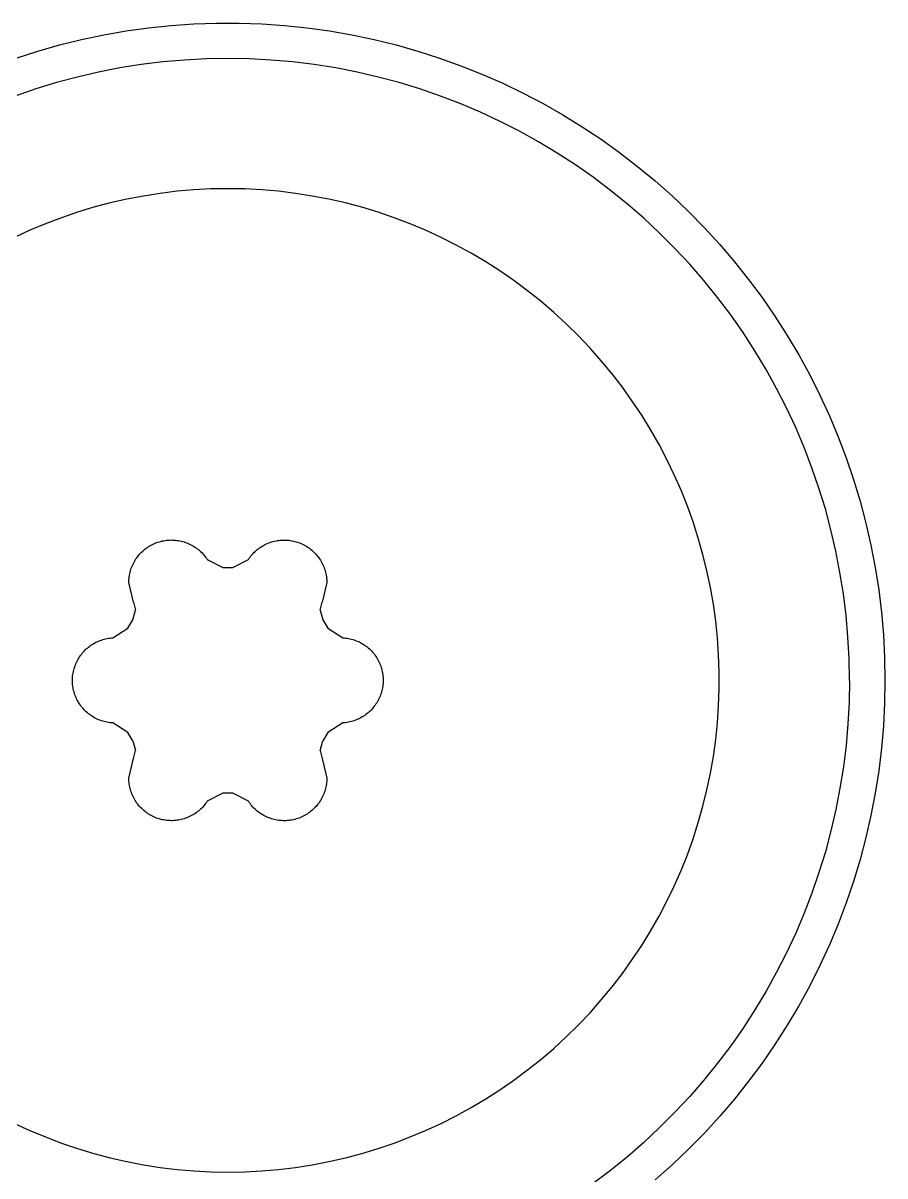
# Model space of a CAD drawing. Header units: millimetres. Extents: x -573 to 3430, y 0 to 3769.
# Drawn here: x 178.89 to 183.74, y 446.18 to 452.67 of the extents above; entities that cross this region are included whole.
import ezdxf

# ---------------------------------------------------------------- set-up
doc = ezdxf.new("R2010")
doc.units = ezdxf.units.MM
doc.layers.add('01 Basic thick', color=7, linetype='Continuous', lineweight=35)

msp = doc.modelspace()

# ---------------------------------------------------------------- linework, layer by layer
at = {"layer": '01 Basic thick', "lineweight": -3}
for p, q in [((179.3406, 452.6059, -368.0535), (179.4665, 452.6278, -368.0535)), ((179.4665, 452.6278, -368.0535), (179.593, 452.6454, -368.0535)), ((179.593, 452.6454, -368.0535), (179.72, 452.6586, -368.0535)), ((179.72, 452.6586, -368.0535), (179.8475, 452.6674, -368.0535)), ((179.8475, 452.6674, -368.0535), (179.9751, 452.6718, -368.0535)), ((179.9751, 452.6718, -368.0535), (180.1029, 452.6718, -368.0535)), ((180.1029, 452.6718, -368.0535), (180.2305, 452.6674, -368.0535)), ((180.2305, 452.6674, -368.0535), (180.3579, 452.6586, -368.0535)), ((180.3579, 452.6586, -368.0535), (180.485, 452.6454, -368.0535)), ((180.485, 452.6454, -368.0535), (180.6115, 452.6278, -368.0535)), ((180.6115, 452.6278, -368.0535), (180.7373, 452.6059, -368.0535)), ((178.9687, 452.5142, -368.0535), (179.0916, 452.549, -368.0535)), ((179.0916, 452.549, -368.0535), (179.2156, 452.5796, -368.0535)), ((179.2156, 452.5796, -368.0535), (179.3406, 452.6059, -368.0535)), ((180.7373, 452.6059, -368.0535), (180.8623, 452.5796, -368.0535)), ((180.8623, 452.5796, -368.0535), (180.9864, 452.549, -368.0535)), ((180.9864, 452.549, -368.0535), (181.1092, 452.5142, -368.0535)), ((178.8471, 452.4751, -368.0535), (178.9687, 452.5142, -368.0535)), ((181.1092, 452.5142, -368.0535), (181.2309, 452.4751, -368.0535)), ((179.4312, 452.419, -368.0535), (179.3113, 452.3957, -368.0535)), ((179.5519, 452.4381, -368.0535), (179.4312, 452.419, -368.0535)), ((179.6731, 452.453, -368.0535), (179.5519, 452.4381, -368.0535)), ((179.7948, 452.4637, -368.0535), (179.6731, 452.453, -368.0535)), ((179.9168, 452.4701, -368.0535), (179.7948, 452.4637, -368.0535)), ((180.039, 452.4722, -368.0535), (179.9168, 452.4701, -368.0535)), ((180.1611, 452.4701, -368.0535), (180.039, 452.4722, -368.0535)), ((180.2831, 452.4637, -368.0535), (180.1611, 452.4701, -368.0535)), ((180.4048, 452.453, -368.0535), (180.2831, 452.4637, -368.0535)), ((180.5261, 452.4381, -368.0535), (180.4048, 452.453, -368.0535)), ((180.6467, 452.419, -368.0535), (180.5261, 452.4381, -368.0535)), ((180.7667, 452.3957, -368.0535), (180.6467, 452.419, -368.0535)), ((181.2309, 452.4751, -368.0535), (181.3511, 452.4319, -368.0535)), ((181.3511, 452.4319, -368.0535), (181.4697, 452.3846, -368.0535)), ((179.1923, 452.3682, -368.0535), (179.0743, 452.3366, -368.0535)), ((179.3113, 452.3957, -368.0535), (179.1923, 452.3682, -368.0535)), ((180.8857, 452.3682, -368.0535), (180.7667, 452.3957, -368.0535)), ((181.0037, 452.3366, -368.0535), (180.8857, 452.3682, -368.0535)), ((181.4697, 452.3846, -368.0535), (181.5866, 452.3332, -368.0535)), ((178.9574, 452.3009, -368.0535), (178.8419, 452.2611, -368.0535)), ((179.0743, 452.3366, -368.0535), (178.9574, 452.3009, -368.0535)), ((181.1205, 452.3009, -368.0535), (181.0037, 452.3366, -368.0535)), ((181.236, 452.2611, -368.0535), (181.1205, 452.3009, -368.0535)), ((181.5866, 452.3332, -368.0535), (181.7017, 452.2777, -368.0535)), ((181.3501, 452.2173, -368.0535), (181.236, 452.2611, -368.0535)), ((181.7017, 452.2777, -368.0535), (181.8148, 452.2184, -368.0535)), ((181.4625, 452.1696, -368.0535), (181.3501, 452.2173, -368.0535)), ((181.5733, 452.1179, -368.0535), (181.4625, 452.1696, -368.0535)), ((181.8148, 452.2184, -368.0535), (181.9258, 452.1551, -368.0535)), ((181.9258, 452.1551, -368.0535), (182.0345, 452.0881, -368.0535)), ((181.6821, 452.0625, -368.0535), (181.5733, 452.1179, -368.0535)), ((181.789, 452.0033, -368.0535), (181.6821, 452.0625, -368.0535)), ((182.0345, 452.0881, -368.0535), (182.1409, 452.0174, -368.0535)), ((181.8937, 451.9403, -368.0535), (181.789, 452.0033, -368.0535)), ((182.1409, 452.0174, -368.0535), (182.2447, 451.943, -368.0535)), ((181.9961, 451.8738, -368.0535), (181.8937, 451.9403, -368.0535)), ((182.2447, 451.943, -368.0535), (182.3459, 451.8651, -368.0535)), ((182.0962, 451.8037, -368.0535), (181.9961, 451.8738, -368.0535)), ((182.3459, 451.8651, -368.0535), (182.4444, 451.7838, -368.0535)), ((182.1938, 451.7302, -368.0535), (182.0962, 451.8037, -368.0535)), ((182.4444, 451.7838, -368.0535), (182.54, 451.6991, -368.0535)), ((179.6581, 451.7132, -368.0535), (179.5637, 451.6984, -368.0535)), ((179.7529, 451.7247, -368.0535), (179.6581, 451.7132, -368.0535)), ((179.8481, 451.733, -368.0535), (179.7529, 451.7247, -368.0535)), ((179.9435, 451.7379, -368.0535), (179.8481, 451.733, -368.0535)), ((180.039, 451.7396, -368.0535), (179.9435, 451.7379, -368.0535)), ((180.1345, 451.7379, -368.0535), (180.039, 451.7396, -368.0535)), ((180.2299, 451.733, -368.0535), (180.1345, 451.7379, -368.0535)), ((180.3251, 451.7247, -368.0535), (180.2299, 451.733, -368.0535)), ((180.4199, 451.7132, -368.0535), (180.3251, 451.7247, -368.0535)), ((180.5143, 451.6984, -368.0535), (180.4199, 451.7132, -368.0535)), ((182.2887, 451.6533, -368.0535), (182.1938, 451.7302, -368.0535)), ((179.3767, 451.6591, -368.0535), (179.2844, 451.6347, -368.0535)), ((179.4699, 451.6804, -368.0535), (179.3767, 451.6591, -368.0535)), ((179.5637, 451.6984, -368.0535), (179.4699, 451.6804, -368.0535)), ((180.6081, 451.6804, -368.0535), (180.5143, 451.6984, -368.0535)), ((180.7013, 451.6591, -368.0535), (180.6081, 451.6804, -368.0535)), ((180.7936, 451.6347, -368.0535), (180.7013, 451.6591, -368.0535)), ((182.3809, 451.5732, -368.0535), (182.2887, 451.6533, -368.0535)), ((182.54, 451.6991, -368.0535), (182.6326, 451.6111, -368.0535)), ((179.1025, 451.5763, -368.0535), (179.0132, 451.5424, -368.0535)), ((179.1929, 451.6071, -368.0535), (179.1025, 451.5763, -368.0535)), ((179.2844, 451.6347, -368.0535), (179.1929, 451.6071, -368.0535)), ((180.8851, 451.607, -368.0535), (180.7936, 451.6347, -368.0535)), ((180.9755, 451.5763, -368.0535), (180.8851, 451.607, -368.0535)), ((181.0648, 451.5424, -368.0535), (180.9755, 451.5763, -368.0535)), ((182.4702, 451.4899, -368.0535), (182.3809, 451.5732, -368.0535)), ((182.6326, 451.6111, -368.0535), (182.7222, 451.52, -368.0535)), ((179.0132, 451.5424, -368.0535), (178.9251, 451.5055, -368.0535)), ((181.1529, 451.5055, -368.0535), (181.0648, 451.5424, -368.0535)), ((182.7222, 451.52, -368.0535), (182.8085, 451.4259, -368.0535)), ((178.9251, 451.5055, -368.0535), (178.8383, 451.4655, -368.0535)), ((181.2397, 451.4655, -368.0535), (181.1529, 451.5055, -368.0535)), ((181.325, 451.4226, -368.0535), (181.2397, 451.4655, -368.0535)), ((182.5566, 451.4035, -368.0535), (182.4702, 451.4899, -368.0535)), ((181.4088, 451.3767, -368.0535), (181.325, 451.4226, -368.0535)), ((181.491, 451.328, -368.0535), (181.4088, 451.3767, -368.0535)), ((182.6399, 451.3141, -368.0535), (182.5566, 451.4035, -368.0535)), ((182.8085, 451.4259, -368.0535), (182.8916, 451.3288, -368.0535)), ((181.5715, 451.2765, -368.0535), (181.491, 451.328, -368.0535)), ((182.7201, 451.2219, -368.0535), (182.6399, 451.3141, -368.0535)), ((182.8916, 451.3288, -368.0535), (182.9712, 451.2289, -368.0535)), ((181.6501, 451.2222, -368.0535), (181.5715, 451.2765, -368.0535)), ((181.7268, 451.1653, -368.0535), (181.6501, 451.2222, -368.0535)), ((182.797, 451.127, -368.0535), (182.7201, 451.2219, -368.0535)), ((182.9712, 451.2289, -368.0535), (183.0473, 451.1264, -368.0535)), ((181.8015, 451.1057, -368.0535), (181.7268, 451.1653, -368.0535)), ((182.8705, 451.0294, -368.0535), (182.797, 451.127, -368.0535)), ((183.0473, 451.1264, -368.0535), (183.1199, 451.0213, -368.0535)), ((181.8741, 451.0436, -368.0535), (181.8015, 451.1057, -368.0535)), ((181.9445, 450.979, -368.0535), (181.8741, 451.0436, -368.0535)), ((182.9406, 450.9294, -368.0535), (182.8705, 451.0294, -368.0535)), ((183.1199, 451.0213, -368.0535), (183.1888, 450.9137, -368.0535)), ((182.0126, 450.9121, -368.0535), (181.9445, 450.979, -368.0535)), ((183.0071, 450.8269, -368.0535), (182.9406, 450.9294, -368.0535)), ((182.0784, 450.8428, -368.0535), (182.0126, 450.9121, -368.0535)), ((183.1888, 450.9137, -368.0535), (183.2539, 450.8038, -368.0535)), ((182.1417, 450.7713, -368.0535), (182.0784, 450.8428, -368.0535)), ((183.07, 450.7222, -368.0535), (183.0071, 450.8269, -368.0535)), ((183.2539, 450.8038, -368.0535), (183.3152, 450.6918, -368.0535)), ((182.2026, 450.6976, -368.0535), (182.1417, 450.7713, -368.0535)), ((182.2608, 450.6219, -368.0535), (182.2026, 450.6976, -368.0535)), ((183.1293, 450.6153, -368.0535), (183.07, 450.7222, -368.0535)), ((183.3152, 450.6918, -368.0535), (183.3726, 450.5777, -368.0535)), ((182.3165, 450.5442, -368.0535), (182.2608, 450.6219, -368.0535)), ((183.1847, 450.5065, -368.0535), (183.1293, 450.6153, -368.0535)), ((182.3694, 450.4647, -368.0535), (182.3165, 450.5442, -368.0535)), ((183.3726, 450.5777, -368.0535), (183.426, 450.4616, -368.0535)), ((183.2364, 450.3958, -368.0535), (183.1847, 450.5065, -368.0535)), ((182.4195, 450.3834, -368.0535), (182.3694, 450.4647, -368.0535)), ((183.426, 450.4616, -368.0535), (183.4754, 450.3438, -368.0535)), ((182.4668, 450.3004, -368.0535), (182.4195, 450.3834, -368.0535)), ((183.2841, 450.2833, -368.0535), (183.2364, 450.3958, -368.0535)), ((183.4754, 450.3438, -368.0535), (183.5207, 450.2244, -368.0535)), ((182.5112, 450.2158, -368.0535), (182.4668, 450.3004, -368.0535)), ((183.3279, 450.1693, -368.0535), (183.2841, 450.2833, -368.0535)), ((182.5526, 450.1297, -368.0535), (182.5112, 450.2158, -368.0535)), ((183.5207, 450.2244, -368.0535), (183.5619, 450.1035, -368.0535)), ((183.3676, 450.0538, -368.0535), (183.3279, 450.1693, -368.0535)), ((182.5911, 450.0423, -368.0535), (182.5526, 450.1297, -368.0535)), ((183.5619, 450.1035, -368.0535), (183.5988, 449.9812, -368.0535)), ((182.6265, 449.9535, -368.0535), (182.5911, 450.0423, -368.0535)), ((183.4034, 449.9369, -368.0535), (183.3676, 450.0538, -368.0535)), ((182.6588, 449.8636, -368.0535), (182.6265, 449.9535, -368.0535)), ((183.5988, 449.9812, -368.0535), (183.6315, 449.8577, -368.0535)), ((183.435, 449.8189, -368.0535), (183.4034, 449.9369, -368.0535)), ((182.688, 449.7727, -368.0535), (182.6588, 449.8636, -368.0535)), ((183.4625, 449.6999, -368.0535), (183.435, 449.8189, -368.0535)), ((183.6315, 449.8577, -368.0535), (183.6599, 449.7332, -368.0535)), ((179.6536, 449.7525, -368.0535), (179.6616, 449.7547, -368.0535)), ((179.6616, 449.7547, -368.0535), (179.6697, 449.7567, -368.0535)), ((179.6697, 449.7567, -368.0535), (179.6779, 449.7583, -368.0535)), ((179.6779, 449.7583, -368.0535), (179.6861, 449.7597, -368.0535)), ((179.6861, 449.7597, -368.0535), (179.6944, 449.7608, -368.0535)), ((179.6944, 449.7608, -368.0535), (179.7027, 449.7616, -368.0535)), ((179.7027, 449.7616, -368.0535), (179.711, 449.7621, -368.0535)), ((179.711, 449.7621, -368.0535), (179.7193, 449.7623, -368.0535)), ((179.7193, 449.7623, -368.0535), (179.7277, 449.7622, -368.0535)), ((179.7277, 449.7622, -368.0535), (179.736, 449.7619, -368.0535)), ((179.736, 449.7619, -368.0535), (179.7443, 449.7612, -368.0535)), ((179.7443, 449.7612, -368.0535), (179.7526, 449.7603, -368.0535)), ((179.7526, 449.7603, -368.0535), (179.7608, 449.7591, -368.0535)), ((179.7608, 449.7591, -368.0535), (179.769, 449.7575, -368.0535)), ((179.769, 449.7575, -368.0535), (179.7772, 449.7557, -368.0535)), ((179.7772, 449.7557, -368.0535), (179.7852, 449.7537, -368.0535)), ((179.7852, 449.7537, -368.0535), (179.7932, 449.7513, -368.0535)), ((180.2848, 449.7511, -368.0535), (180.2928, 449.7535, -368.0535)), ((180.2928, 449.7535, -368.0535), (180.3008, 449.7556, -368.0535)), ((180.3008, 449.7556, -368.0535), (180.309, 449.7574, -368.0535)), ((180.309, 449.7574, -368.0535), (180.3172, 449.7589, -368.0535)), ((180.3172, 449.7589, -368.0535), (180.3254, 449.7601, -368.0535)), ((180.3254, 449.7601, -368.0535), (180.3337, 449.761, -368.0535)), ((180.3337, 449.761, -368.0535), (180.342, 449.7617, -368.0535)), ((180.342, 449.7617, -368.0535), (180.3503, 449.762, -368.0535)), ((180.3503, 449.762, -368.0535), (180.3586, 449.7621, -368.0535)), ((180.3586, 449.7621, -368.0535), (180.367, 449.7619, -368.0535)), ((180.367, 449.7619, -368.0535), (180.3753, 449.7614, -368.0535)), ((180.3753, 449.7614, -368.0535), (180.3836, 449.7606, -368.0535)), ((180.3836, 449.7606, -368.0535), (180.3918, 449.7595, -368.0535)), ((180.3918, 449.7595, -368.0535), (180.4, 449.7581, -368.0535)), ((180.4, 449.7581, -368.0535), (180.4082, 449.7565, -368.0535)), ((180.4082, 449.7565, -368.0535), (180.4163, 449.7545, -368.0535)), ((180.4163, 449.7545, -368.0535), (180.4243, 449.7523, -368.0535)), ((182.7141, 449.6808, -368.0535), (182.688, 449.7727, -368.0535)), ((179.548, 449.6882, -368.0535), (179.5539, 449.6941, -368.0535)), ((179.5539, 449.6941, -368.0535), (179.56, 449.6999, -368.0535)), ((179.56, 449.6999, -368.0535), (179.5662, 449.7054, -368.0535)), ((179.5662, 449.7054, -368.0535), (179.5727, 449.7106, -368.0535)), ((179.5727, 449.7106, -368.0535), (179.5793, 449.7157, -368.0535)), ((179.5793, 449.7157, -368.0535), (179.5861, 449.7205, -368.0535)), ((179.5861, 449.7205, -368.0535), (179.5931, 449.7251, -368.0535)), ((179.5931, 449.7251, -368.0535), (179.6002, 449.7294, -368.0535)), ((179.6002, 449.7294, -368.0535), (179.6074, 449.7335, -368.0535)), ((179.6074, 449.7335, -368.0535), (179.6148, 449.7373, -368.0535)), ((179.6148, 449.7373, -368.0535), (179.6224, 449.7409, -368.0535)), ((179.6224, 449.7409, -368.0535), (179.63, 449.7442, -368.0535)), ((179.63, 449.7442, -368.0535), (179.6378, 449.7473, -368.0535)), ((179.6378, 449.7473, -368.0535), (179.6456, 449.75, -368.0535)), ((179.6456, 449.75, -368.0535), (179.6536, 449.7525, -368.0535)), ((179.7932, 449.7513, -368.0535), (179.8011, 449.7487, -368.0535)), ((179.8011, 449.7487, -368.0535), (179.8089, 449.7458, -368.0535)), ((179.8089, 449.7458, -368.0535), (179.8166, 449.7426, -368.0535)), ((179.8166, 449.7426, -368.0535), (179.8242, 449.7392, -368.0535)), ((179.8242, 449.7392, -368.0535), (179.8317, 449.7355, -368.0535)), ((179.8317, 449.7355, -368.0535), (179.839, 449.7315, -368.0535)), ((179.839, 449.7315, -368.0535), (179.8462, 449.7273, -368.0535)), ((179.8462, 449.7273, -368.0535), (179.8533, 449.7228, -368.0535)), ((179.8533, 449.7228, -368.0535), (179.8601, 449.7181, -368.0535)), ((179.8601, 449.7181, -368.0535), (179.8669, 449.7132, -368.0535)), ((179.8669, 449.7132, -368.0535), (179.8734, 449.708, -368.0535)), ((179.8734, 449.708, -368.0535), (179.8798, 449.7026, -368.0535)), ((179.8798, 449.7026, -368.0535), (179.8859, 449.697, -368.0535)), ((179.8859, 449.697, -368.0535), (179.8919, 449.6912, -368.0535)), ((179.8919, 449.6912, -368.0535), (179.8976, 449.6852, -368.0535)), ((180.1804, 449.6851, -368.0535), (180.1861, 449.6912, -368.0535)), ((180.1861, 449.6912, -368.0535), (180.1921, 449.697, -368.0535)), ((180.1921, 449.697, -368.0535), (180.1983, 449.7026, -368.0535)), ((180.1983, 449.7026, -368.0535), (180.2046, 449.7079, -368.0535)), ((180.2046, 449.7079, -368.0535), (180.2111, 449.7131, -368.0535)), ((180.2111, 449.7131, -368.0535), (180.2179, 449.718, -368.0535)), ((180.2179, 449.718, -368.0535), (180.2247, 449.7227, -368.0535)), ((180.2247, 449.7227, -368.0535), (180.2318, 449.7272, -368.0535)), ((180.2318, 449.7272, -368.0535), (180.239, 449.7314, -368.0535)), ((180.239, 449.7314, -368.0535), (180.2463, 449.7353, -368.0535)), ((180.2463, 449.7353, -368.0535), (180.2538, 449.739, -368.0535)), ((180.2538, 449.739, -368.0535), (180.2614, 449.7425, -368.0535)), ((180.2614, 449.7425, -368.0535), (180.2691, 449.7456, -368.0535)), ((180.2691, 449.7456, -368.0535), (180.2769, 449.7485, -368.0535)), ((180.2769, 449.7485, -368.0535), (180.2848, 449.7511, -368.0535)), ((180.4243, 449.7523, -368.0535), (180.4323, 449.7498, -368.0535)), ((180.4323, 449.7498, -368.0535), (180.4401, 449.7471, -368.0535)), ((180.4401, 449.7471, -368.0535), (180.4479, 449.744, -368.0535)), ((180.4479, 449.744, -368.0535), (180.4555, 449.7407, -368.0535)), ((180.4555, 449.7407, -368.0535), (180.463, 449.7371, -368.0535)), ((180.463, 449.7371, -368.0535), (180.4704, 449.7333, -368.0535)), ((180.4704, 449.7333, -368.0535), (180.4777, 449.7292, -368.0535)), ((180.4777, 449.7292, -368.0535), (180.4848, 449.7249, -368.0535)), ((180.4848, 449.7249, -368.0535), (180.4918, 449.7203, -368.0535)), ((180.4918, 449.7203, -368.0535), (180.4986, 449.7155, -368.0535)), ((180.4986, 449.7155, -368.0535), (180.5052, 449.7105, -368.0535)), ((180.5052, 449.7105, -368.0535), (180.5116, 449.7052, -368.0535)), ((180.5116, 449.7052, -368.0535), (180.5179, 449.6997, -368.0535)), ((180.5179, 449.6997, -368.0535), (180.524, 449.694, -368.0535)), ((180.524, 449.694, -368.0535), (180.5298, 449.6881, -368.0535)), ((183.4858, 449.58, -368.0535), (183.4625, 449.6999, -368.0535)), ((183.6599, 449.7332, -368.0535), (183.684, 449.6078, -368.0535)), ((179.5019, 449.6193, -368.0535), (179.5054, 449.6269, -368.0535)), ((179.5054, 449.6269, -368.0535), (179.5092, 449.6343, -368.0535)), ((179.5092, 449.6343, -368.0535), (179.5132, 449.6416, -368.0535)), ((179.5132, 449.6416, -368.0535), (179.5175, 449.6488, -368.0535)), ((179.5175, 449.6488, -368.0535), (179.522, 449.6558, -368.0535)), ((179.522, 449.6558, -368.0535), (179.5267, 449.6626, -368.0535)), ((179.5267, 449.6626, -368.0535), (179.5317, 449.6693, -368.0535)), ((179.5317, 449.6693, -368.0535), (179.5369, 449.6758, -368.0535)), ((179.5369, 449.6758, -368.0535), (179.5424, 449.6821, -368.0535)), ((179.5424, 449.6821, -368.0535), (179.548, 449.6882, -368.0535)), ((179.8976, 449.6852, -368.0535), (179.9032, 449.679, -368.0535)), ((179.9032, 449.679, -368.0535), (179.9085, 449.6726, -368.0535)), ((179.9085, 449.6726, -368.0535), (179.9136, 449.666, -368.0535)), ((179.9136, 449.666, -368.0535), (179.9185, 449.6592, -368.0535)), ((179.9185, 449.6592, -368.0535), (179.9231, 449.6523, -368.0535)), ((179.9231, 449.6523, -368.0535), (180.0115, 449.6066, -368.0535)), ((180.0665, 449.6066, -368.0535), (180.1548, 449.6523, -368.0535)), ((180.1548, 449.6523, -368.0535), (180.1595, 449.6592, -368.0535)), ((180.1595, 449.6592, -368.0535), (180.1644, 449.666, -368.0535)), ((180.1644, 449.666, -368.0535), (180.1695, 449.6725, -368.0535)), ((180.1695, 449.6725, -368.0535), (180.1748, 449.6789, -368.0535)), ((180.1748, 449.6789, -368.0535), (180.1804, 449.6851, -368.0535)), ((180.5298, 449.6881, -368.0535), (180.5355, 449.682, -368.0535)), ((180.5355, 449.682, -368.0535), (180.5409, 449.6757, -368.0535)), ((180.5409, 449.6757, -368.0535), (180.5461, 449.6692, -368.0535)), ((180.5461, 449.6692, -368.0535), (180.5511, 449.6625, -368.0535)), ((180.5511, 449.6625, -368.0535), (180.5559, 449.6557, -368.0535)), ((180.5559, 449.6557, -368.0535), (180.5604, 449.6487, -368.0535)), ((180.5604, 449.6487, -368.0535), (180.5647, 449.6415, -368.0535)), ((180.5647, 449.6415, -368.0535), (180.5687, 449.6342, -368.0535)), ((180.5687, 449.6342, -368.0535), (180.5725, 449.6268, -368.0535)), ((180.5725, 449.6268, -368.0535), (180.576, 449.6192, -368.0535)), ((182.7369, 449.588, -368.0535), (182.7141, 449.6808, -368.0535)), ((179.4838, 449.5554, -368.0535), (179.4851, 449.5636, -368.0535)), ((179.4851, 449.5636, -368.0535), (179.4866, 449.5718, -368.0535)), ((179.4866, 449.5718, -368.0535), (179.4885, 449.5799, -368.0535)), ((179.4885, 449.5799, -368.0535), (179.4906, 449.588, -368.0535)), ((179.4906, 449.588, -368.0535), (179.493, 449.5959, -368.0535)), ((179.493, 449.5959, -368.0535), (179.4957, 449.6038, -368.0535)), ((179.4957, 449.6038, -368.0535), (179.4987, 449.6116, -368.0535)), ((179.4987, 449.6116, -368.0535), (179.5019, 449.6193, -368.0535)), ((180.0115, 449.6066, -368.0535), (180.0665, 449.6066, -368.0535)), ((180.576, 449.6192, -368.0535), (180.5792, 449.6115, -368.0535)), ((180.5792, 449.6115, -368.0535), (180.5822, 449.6038, -368.0535)), ((180.5822, 449.6038, -368.0535), (180.5849, 449.5959, -368.0535)), ((180.5849, 449.5959, -368.0535), (180.5873, 449.5879, -368.0535)), ((180.5873, 449.5879, -368.0535), (180.5894, 449.5799, -368.0535)), ((180.5894, 449.5799, -368.0535), (180.5913, 449.5718, -368.0535)), ((180.5913, 449.5718, -368.0535), (180.5929, 449.5636, -368.0535)), ((180.5929, 449.5636, -368.0535), (180.5942, 449.5554, -368.0535)), ((182.7566, 449.4945, -368.0535), (182.7369, 449.588, -368.0535)), ((183.5049, 449.4593, -368.0535), (183.4858, 449.58, -368.0535)), ((183.684, 449.6078, -368.0535), (183.7038, 449.4816, -368.0535)), ((179.4815, 449.5221, -368.0535), (179.4816, 449.5305, -368.0535)), ((179.508, 449.4126, -368.0535), (179.4815, 449.5221, -368.0535)), ((179.4816, 449.5305, -368.0535), (179.4821, 449.5388, -368.0535)), ((179.4821, 449.5388, -368.0535), (179.4828, 449.5471, -368.0535)), ((179.4828, 449.5471, -368.0535), (179.4838, 449.5554, -368.0535)), ((180.5965, 449.5221, -368.0535), (180.57, 449.4126, -368.0535)), ((180.5942, 449.5554, -368.0535), (180.5952, 449.5471, -368.0535)), ((180.5952, 449.5471, -368.0535), (180.5959, 449.5388, -368.0535)), ((180.5959, 449.5388, -368.0535), (180.5963, 449.5305, -368.0535)), ((180.5963, 449.5305, -368.0535), (180.5965, 449.5221, -368.0535)), ((182.773, 449.4004, -368.0535), (182.7566, 449.4945, -368.0535)), ((183.5198, 449.3381, -368.0535), (183.5049, 449.4593, -368.0535)), ((183.7038, 449.4816, -368.0535), (183.7192, 449.3548, -368.0535)), ((179.5033, 449.3132, -368.0535), (179.519, 449.3669, -368.0535)), ((179.508, 449.4126, -368.0535), (179.519, 449.3669, -368.0535)), ((180.559, 449.3669, -368.0535), (180.57, 449.4126, -368.0535)), ((180.559, 449.3669, -368.0535), (180.5746, 449.3132, -368.0535)), ((182.7862, 449.3058, -368.0535), (182.773, 449.4004, -368.0535)), ((179.4758, 449.2656, -368.0535), (179.5033, 449.3132, -368.0535)), ((180.5746, 449.3132, -368.0535), (180.6022, 449.2656, -368.0535)), ((182.796, 449.2108, -368.0535), (182.7862, 449.3058, -368.0535)), ((183.5305, 449.2164, -368.0535), (183.5198, 449.3381, -368.0535)), ((183.7192, 449.3548, -368.0535), (183.7302, 449.2275, -368.0535)), ((179.3921, 449.2119, -368.0535), (179.4758, 449.2656, -368.0535)), ((180.6022, 449.2656, -368.0535), (180.6859, 449.2119, -368.0535)), ((179.2683, 449.1694, -368.0535), (179.2752, 449.174, -368.0535)), ((179.2752, 449.174, -368.0535), (179.2823, 449.1784, -368.0535)), ((179.2823, 449.1784, -368.0535), (179.2895, 449.1825, -368.0535)), ((179.2895, 449.1825, -368.0535), (179.2968, 449.1863, -368.0535)), ((179.2968, 449.1863, -368.0535), (179.3042, 449.1899, -368.0535)), ((179.3042, 449.1899, -368.0535), (179.3118, 449.1933, -368.0535)), ((179.3118, 449.1933, -368.0535), (179.3195, 449.1964, -368.0535)), ((179.3195, 449.1964, -368.0535), (179.3273, 449.1992, -368.0535)), ((179.3273, 449.1992, -368.0535), (179.3352, 449.2018, -368.0535)), ((179.3352, 449.2018, -368.0535), (179.3431, 449.204, -368.0535)), ((179.3431, 449.204, -368.0535), (179.3512, 449.2061, -368.0535)), ((179.3512, 449.2061, -368.0535), (179.3593, 449.2078, -368.0535)), ((179.3593, 449.2078, -368.0535), (179.3674, 449.2092, -368.0535)), ((179.3674, 449.2092, -368.0535), (179.3756, 449.2104, -368.0535)), ((179.3756, 449.2104, -368.0535), (179.3838, 449.2113, -368.0535)), ((179.3838, 449.2113, -368.0535), (179.3921, 449.2119, -368.0535)), ((180.6859, 449.2119, -368.0535), (180.6942, 449.2114, -368.0535)), ((180.6942, 449.2114, -368.0535), (180.7024, 449.2105, -368.0535)), ((180.7024, 449.2105, -368.0535), (180.7106, 449.2094, -368.0535)), ((180.7106, 449.2094, -368.0535), (180.7188, 449.208, -368.0535)), ((180.7188, 449.208, -368.0535), (180.7269, 449.2063, -368.0535)), ((180.7269, 449.2063, -368.0535), (180.735, 449.2043, -368.0535)), ((180.735, 449.2043, -368.0535), (180.743, 449.2021, -368.0535)), ((180.743, 449.2021, -368.0535), (180.7509, 449.1995, -368.0535)), ((180.7509, 449.1995, -368.0535), (180.7587, 449.1967, -368.0535)), ((180.7587, 449.1967, -368.0535), (180.7664, 449.1937, -368.0535)), ((180.7664, 449.1937, -368.0535), (180.774, 449.1903, -368.0535)), ((180.774, 449.1903, -368.0535), (180.7815, 449.1868, -368.0535)), ((180.7815, 449.1868, -368.0535), (180.7888, 449.1829, -368.0535)), ((180.7888, 449.1829, -368.0535), (180.796, 449.1788, -368.0535)), ((180.796, 449.1788, -368.0535), (180.8031, 449.1745, -368.0535)), ((180.8031, 449.1745, -368.0535), (180.81, 449.1699, -368.0535)), ((180.81, 449.1699, -368.0535), (180.8168, 449.1651, -368.0535)), ((182.8026, 449.1155, -368.0535), (182.796, 449.2108, -368.0535)), ((183.5369, 449.0944, -368.0535), (183.5305, 449.2164, -368.0535)), ((183.7302, 449.2275, -368.0535), (183.7368, 449.1, -368.0535)), ((179.2003, 449.0979, -368.0535), (179.2048, 449.1049, -368.0535)), ((179.2048, 449.1049, -368.0535), (179.2095, 449.1117, -368.0535)), ((179.2095, 449.1117, -368.0535), (179.2145, 449.1183, -368.0535)), ((179.2145, 449.1183, -368.0535), (179.2196, 449.1248, -368.0535)), ((179.2196, 449.1248, -368.0535), (179.225, 449.1311, -368.0535)), ((179.225, 449.1311, -368.0535), (179.2306, 449.1372, -368.0535)), ((179.2306, 449.1372, -368.0535), (179.2364, 449.1431, -368.0535)), ((179.2364, 449.1431, -368.0535), (179.2424, 449.1488, -368.0535)), ((179.2424, 449.1488, -368.0535), (179.2486, 449.1543, -368.0535)), ((179.2486, 449.1543, -368.0535), (179.255, 449.1596, -368.0535)), ((179.255, 449.1596, -368.0535), (179.2616, 449.1646, -368.0535)), ((179.2616, 449.1646, -368.0535), (179.2683, 449.1694, -368.0535)), ((180.8168, 449.1651, -368.0535), (180.8233, 449.16, -368.0535)), ((180.8233, 449.16, -368.0535), (180.8297, 449.1547, -368.0535)), ((180.8297, 449.1547, -368.0535), (180.836, 449.1492, -368.0535)), ((180.836, 449.1492, -368.0535), (180.842, 449.1435, -368.0535)), ((180.842, 449.1435, -368.0535), (180.8478, 449.1376, -368.0535)), ((180.8478, 449.1376, -368.0535), (180.8534, 449.1315, -368.0535)), ((180.8534, 449.1315, -368.0535), (180.8588, 449.1252, -368.0535)), ((180.8588, 449.1252, -368.0535), (180.864, 449.1187, -368.0535)), ((180.864, 449.1187, -368.0535), (180.869, 449.1121, -368.0535)), ((180.869, 449.1121, -368.0535), (180.8737, 449.1053, -368.0535)), ((180.8737, 449.1053, -368.0535), (180.8782, 449.0983, -368.0535)), ((182.8059, 449.02, -368.0535), (182.8026, 449.1155, -368.0535)), ((179.1735, 449.0376, -368.0535), (179.1759, 449.0455, -368.0535)), ((179.1759, 449.0455, -368.0535), (179.1786, 449.0533, -368.0535)), ((179.1786, 449.0533, -368.0535), (179.1816, 449.0611, -368.0535)), ((179.1816, 449.0611, -368.0535), (179.1848, 449.0687, -368.0535)), ((179.1848, 449.0687, -368.0535), (179.1883, 449.0762, -368.0535)), ((179.1883, 449.0762, -368.0535), (179.1921, 449.0836, -368.0535)), ((179.1921, 449.0836, -368.0535), (179.1961, 449.0908, -368.0535)), ((179.1961, 449.0908, -368.0535), (179.2003, 449.0979, -368.0535)), ((180.8782, 449.0983, -368.0535), (180.8824, 449.0911, -368.0535)), ((180.8824, 449.0911, -368.0535), (180.8864, 449.0839, -368.0535)), ((180.8864, 449.0839, -368.0535), (180.8901, 449.0765, -368.0535)), ((180.8901, 449.0765, -368.0535), (180.8936, 449.0689, -368.0535)), ((180.8936, 449.0689, -368.0535), (180.8968, 449.0613, -368.0535)), ((180.8968, 449.0613, -368.0535), (180.8998, 449.0535, -368.0535)), ((180.8998, 449.0535, -368.0535), (180.9024, 449.0457, -368.0535)), ((180.9024, 449.0457, -368.0535), (180.9048, 449.0377, -368.0535)), ((183.539, 448.9722, -368.0535), (183.5369, 449.0944, -368.0535)), ((183.7368, 449.1, -368.0535), (183.739, 448.9722, -368.0535)), ((179.164, 448.9722, -368.0535), (179.1642, 448.9805, -368.0535)), ((179.1642, 448.9805, -368.0535), (179.1647, 448.9888, -368.0535)), ((179.1647, 448.9888, -368.0535), (179.1654, 448.997, -368.0535)), ((179.1654, 448.997, -368.0535), (179.1665, 449.0052, -368.0535)), ((179.1665, 449.0052, -368.0535), (179.1678, 449.0134, -368.0535)), ((179.1678, 449.0134, -368.0535), (179.1694, 449.0215, -368.0535)), ((179.1694, 449.0215, -368.0535), (179.1713, 449.0296, -368.0535)), ((179.1713, 449.0296, -368.0535), (179.1735, 449.0376, -368.0535)), ((180.9048, 449.0377, -368.0535), (180.907, 449.0297, -368.0535)), ((180.907, 449.0297, -368.0535), (180.9088, 449.0216, -368.0535)), ((180.9088, 449.0216, -368.0535), (180.9104, 449.0135, -368.0535)), ((180.9104, 449.0135, -368.0535), (180.9117, 449.0053, -368.0535)), ((180.9117, 449.0053, -368.0535), (180.9127, 448.9971, -368.0535)), ((180.9127, 448.9971, -368.0535), (180.9134, 448.9888, -368.0535)), ((180.9134, 448.9888, -368.0535), (180.9138, 448.9805, -368.0535)), ((180.9138, 448.9805, -368.0535), (180.914, 448.9722, -368.0535)), ((182.8059, 448.9245, -368.0535), (182.8059, 449.02, -368.0535)), ((179.1641, 448.9639, -368.0535), (179.164, 448.9722, -368.0535)), ((179.1646, 448.9556, -368.0535), (179.1641, 448.9639, -368.0535)), ((179.1653, 448.9474, -368.0535), (179.1646, 448.9556, -368.0535)), ((179.1663, 448.9391, -368.0535), (179.1653, 448.9474, -368.0535)), ((179.1676, 448.9309, -368.0535), (179.1663, 448.9391, -368.0535)), ((179.1692, 448.9228, -368.0535), (179.1676, 448.9309, -368.0535)), ((179.171, 448.9147, -368.0535), (179.1692, 448.9228, -368.0535)), ((179.1731, 448.9067, -368.0535), (179.171, 448.9147, -368.0535)), ((180.9067, 448.9148, -368.0535), (180.9045, 448.9069, -368.0535)), ((180.9085, 448.9229, -368.0535), (180.9067, 448.9148, -368.0535)), ((180.9102, 448.931, -368.0535), (180.9085, 448.9229, -368.0535)), ((180.9115, 448.9392, -368.0535), (180.9102, 448.931, -368.0535)), ((180.9125, 448.9474, -368.0535), (180.9115, 448.9392, -368.0535)), ((180.9133, 448.9557, -368.0535), (180.9125, 448.9474, -368.0535)), ((180.9138, 448.9639, -368.0535), (180.9133, 448.9557, -368.0535)), ((180.914, 448.9722, -368.0535), (180.9138, 448.9639, -368.0535)), ((182.8026, 448.829, -368.0535), (182.8059, 448.9245, -368.0535)), ((183.539, 448.9722, -368.0535), (183.5369, 448.8501, -368.0535)), ((183.739, 448.9722, -368.0535), (183.7368, 448.8445, -368.0535)), ((179.1755, 448.8988, -368.0535), (179.1731, 448.9067, -368.0535)), ((179.1782, 448.8909, -368.0535), (179.1755, 448.8988, -368.0535)), ((179.1812, 448.8831, -368.0535), (179.1782, 448.8909, -368.0535)), ((179.1844, 448.8755, -368.0535), (179.1812, 448.8831, -368.0535)), ((179.1879, 448.868, -368.0535), (179.1844, 448.8755, -368.0535)), ((179.1916, 448.8606, -368.0535), (179.1879, 448.868, -368.0535)), ((179.1956, 448.8533, -368.0535), (179.1916, 448.8606, -368.0535)), ((179.1998, 448.8462, -368.0535), (179.1956, 448.8533, -368.0535)), ((179.2043, 448.8392, -368.0535), (179.1998, 448.8462, -368.0535)), ((180.8777, 448.8465, -368.0535), (180.8732, 448.8395, -368.0535)), ((180.8819, 448.8536, -368.0535), (180.8777, 448.8465, -368.0535)), ((180.8859, 448.8609, -368.0535), (180.8819, 448.8536, -368.0535)), ((180.8897, 448.8682, -368.0535), (180.8859, 448.8609, -368.0535)), ((180.8932, 448.8758, -368.0535), (180.8897, 448.8682, -368.0535)), ((180.8964, 448.8834, -368.0535), (180.8932, 448.8758, -368.0535)), ((180.8994, 448.8911, -368.0535), (180.8964, 448.8834, -368.0535)), ((180.9021, 448.8989, -368.0535), (180.8994, 448.8911, -368.0535)), ((180.9045, 448.9069, -368.0535), (180.9021, 448.8989, -368.0535)), ((183.5369, 448.8501, -368.0535), (183.5305, 448.7281, -368.0535)), ((179.209, 448.8324, -368.0535), (179.2043, 448.8392, -368.0535)), ((179.214, 448.8257, -368.0535), (179.209, 448.8324, -368.0535)), ((179.2192, 448.8192, -368.0535), (179.214, 448.8257, -368.0535)), ((179.2246, 448.8129, -368.0535), (179.2192, 448.8192, -368.0535)), ((179.2302, 448.8068, -368.0535), (179.2246, 448.8129, -368.0535)), ((179.236, 448.8009, -368.0535), (179.2302, 448.8068, -368.0535)), ((179.242, 448.7952, -368.0535), (179.236, 448.8009, -368.0535)), ((179.2482, 448.7897, -368.0535), (179.242, 448.7952, -368.0535)), ((179.2546, 448.7844, -368.0535), (179.2482, 448.7897, -368.0535)), ((179.2612, 448.7794, -368.0535), (179.2546, 448.7844, -368.0535)), ((180.8229, 448.7849, -368.0535), (180.8164, 448.7798, -368.0535)), ((180.8293, 448.7902, -368.0535), (180.8229, 448.7849, -368.0535)), ((180.8355, 448.7956, -368.0535), (180.8293, 448.7902, -368.0535)), ((180.8415, 448.8013, -368.0535), (180.8355, 448.7956, -368.0535)), ((180.8473, 448.8072, -368.0535), (180.8415, 448.8013, -368.0535)), ((180.853, 448.8133, -368.0535), (180.8473, 448.8072, -368.0535)), ((180.8583, 448.8196, -368.0535), (180.853, 448.8133, -368.0535)), ((180.8635, 448.8261, -368.0535), (180.8583, 448.8196, -368.0535)), ((180.8685, 448.8327, -368.0535), (180.8635, 448.8261, -368.0535)), ((180.8732, 448.8395, -368.0535), (180.8685, 448.8327, -368.0535)), ((182.796, 448.7337, -368.0535), (182.8026, 448.829, -368.0535)), ((183.7368, 448.8445, -368.0535), (183.7302, 448.717, -368.0535)), ((179.268, 448.7746, -368.0535), (179.2612, 448.7794, -368.0535)), ((179.2749, 448.77, -368.0535), (179.268, 448.7746, -368.0535)), ((179.2819, 448.7656, -368.0535), (179.2749, 448.77, -368.0535)), ((179.2892, 448.7615, -368.0535), (179.2819, 448.7656, -368.0535)), ((179.2965, 448.7577, -368.0535), (179.2892, 448.7615, -368.0535)), ((179.304, 448.7541, -368.0535), (179.2965, 448.7577, -368.0535)), ((179.3116, 448.7508, -368.0535), (179.304, 448.7541, -368.0535)), ((179.3193, 448.7477, -368.0535), (179.3116, 448.7508, -368.0535)), ((179.3271, 448.7449, -368.0535), (179.3193, 448.7477, -368.0535)), ((179.335, 448.7424, -368.0535), (179.3271, 448.7449, -368.0535)), ((179.343, 448.7401, -368.0535), (179.335, 448.7424, -368.0535)), ((179.3511, 448.7382, -368.0535), (179.343, 448.7401, -368.0535)), ((179.3592, 448.7365, -368.0535), (179.3511, 448.7382, -368.0535)), ((179.3673, 448.735, -368.0535), (179.3592, 448.7365, -368.0535)), ((179.3756, 448.7339, -368.0535), (179.3673, 448.735, -368.0535)), ((179.3838, 448.7331, -368.0535), (179.3756, 448.7339, -368.0535)), ((179.3921, 448.7325, -368.0535), (179.3838, 448.7331, -368.0535)), ((179.4758, 448.6788, -368.0535), (179.3921, 448.7325, -368.0535)), ((180.6859, 448.7325, -368.0535), (180.6022, 448.6788, -368.0535)), ((180.6941, 448.7331, -368.0535), (180.6859, 448.7325, -368.0535)), ((180.7024, 448.734, -368.0535), (180.6941, 448.7331, -368.0535)), ((180.7106, 448.7352, -368.0535), (180.7024, 448.734, -368.0535)), ((180.7187, 448.7366, -368.0535), (180.7106, 448.7352, -368.0535)), ((180.7268, 448.7384, -368.0535), (180.7187, 448.7366, -368.0535)), ((180.7349, 448.7404, -368.0535), (180.7268, 448.7384, -368.0535)), ((180.7428, 448.7427, -368.0535), (180.7349, 448.7404, -368.0535)), ((180.7507, 448.7452, -368.0535), (180.7428, 448.7427, -368.0535)), ((180.7585, 448.7481, -368.0535), (180.7507, 448.7452, -368.0535)), ((180.7662, 448.7511, -368.0535), (180.7585, 448.7481, -368.0535)), ((180.7737, 448.7545, -368.0535), (180.7662, 448.7511, -368.0535)), ((180.7812, 448.7581, -368.0535), (180.7737, 448.7545, -368.0535)), ((180.7885, 448.762, -368.0535), (180.7812, 448.7581, -368.0535)), ((180.7957, 448.7661, -368.0535), (180.7885, 448.762, -368.0535)), ((180.8028, 448.7704, -368.0535), (180.7957, 448.7661, -368.0535)), ((180.8096, 448.775, -368.0535), (180.8028, 448.7704, -368.0535)), ((180.8164, 448.7798, -368.0535), (180.8096, 448.775, -368.0535)), ((182.7862, 448.6387, -368.0535), (182.796, 448.7337, -368.0535)), ((183.5305, 448.7281, -368.0535), (183.5198, 448.6064, -368.0535)), ((183.7302, 448.717, -368.0535), (183.7192, 448.5897, -368.0535)), ((179.5033, 448.6312, -368.0535), (179.4758, 448.6788, -368.0535)), ((180.6022, 448.6788, -368.0535), (180.5746, 448.6312, -368.0535)), ((179.5033, 448.6312, -368.0535), (179.519, 448.5775, -368.0535)), ((180.559, 448.5775, -368.0535), (180.5746, 448.6312, -368.0535)), ((182.773, 448.544, -368.0535), (182.7862, 448.6387, -368.0535)), ((183.5198, 448.6064, -368.0535), (183.5049, 448.4851, -368.0535)), ((183.7192, 448.5897, -368.0535), (183.7038, 448.4629, -368.0535)), ((179.4815, 448.4223, -368.0535), (179.508, 448.5318, -368.0535)), ((179.508, 448.5318, -368.0535), (179.519, 448.5775, -368.0535)), ((180.559, 448.5775, -368.0535), (180.57, 448.5318, -368.0535)), ((180.57, 448.5318, -368.0535), (180.5965, 448.4223, -368.0535)), ((182.7566, 448.4499, -368.0535), (182.773, 448.544, -368.0535)), ((183.5049, 448.4851, -368.0535), (183.4858, 448.3645, -368.0535)), ((183.7038, 448.4629, -368.0535), (183.684, 448.3367, -368.0535)), ((179.4816, 448.414, -368.0535), (179.4815, 448.4223, -368.0535)), ((179.4821, 448.4056, -368.0535), (179.4816, 448.414, -368.0535)), ((179.4828, 448.3973, -368.0535), (179.4821, 448.4056, -368.0535)), ((179.4838, 448.3891, -368.0535), (179.4828, 448.3973, -368.0535)), ((180.5952, 448.3973, -368.0535), (180.5942, 448.3891, -368.0535)), ((180.5959, 448.4056, -368.0535), (180.5952, 448.3973, -368.0535)), ((180.5964, 448.414, -368.0535), (180.5959, 448.4056, -368.0535)), ((180.5965, 448.4223, -368.0535), (180.5964, 448.414, -368.0535)), ((182.7369, 448.3564, -368.0535), (182.7566, 448.4499, -368.0535)), ((179.4851, 448.3809, -368.0535), (179.4838, 448.3891, -368.0535)), ((179.4867, 448.3727, -368.0535), (179.4851, 448.3809, -368.0535)), ((179.4885, 448.3646, -368.0535), (179.4867, 448.3727, -368.0535)), ((179.4907, 448.3565, -368.0535), (179.4885, 448.3646, -368.0535)), ((179.4931, 448.3485, -368.0535), (179.4907, 448.3565, -368.0535)), ((179.4958, 448.3407, -368.0535), (179.4931, 448.3485, -368.0535)), ((179.4988, 448.3329, -368.0535), (179.4958, 448.3407, -368.0535)), ((179.502, 448.3252, -368.0535), (179.4988, 448.3329, -368.0535)), ((180.0115, 448.3378, -368.0535), (179.9231, 448.2921, -368.0535)), ((180.0665, 448.3378, -368.0535), (180.0115, 448.3378, -368.0535)), ((180.1548, 448.2921, -368.0535), (180.0665, 448.3378, -368.0535)), ((180.5793, 448.3328, -368.0535), (180.576, 448.3251, -368.0535)), ((180.5822, 448.3406, -368.0535), (180.5793, 448.3328, -368.0535)), ((180.5849, 448.3485, -368.0535), (180.5822, 448.3406, -368.0535)), ((180.5873, 448.3565, -368.0535), (180.5849, 448.3485, -368.0535)), ((180.5895, 448.3645, -368.0535), (180.5873, 448.3565, -368.0535)), ((180.5913, 448.3726, -368.0535), (180.5895, 448.3645, -368.0535)), ((180.5929, 448.3808, -368.0535), (180.5913, 448.3726, -368.0535)), ((180.5942, 448.3891, -368.0535), (180.5929, 448.3808, -368.0535)), ((182.7141, 448.2637, -368.0535), (182.7369, 448.3564, -368.0535)), ((183.4858, 448.3645, -368.0535), (183.4625, 448.2445, -368.0535)), ((183.684, 448.3367, -368.0535), (183.6599, 448.2113, -368.0535)), ((179.5055, 448.3177, -368.0535), (179.502, 448.3252, -368.0535)), ((179.5093, 448.3102, -368.0535), (179.5055, 448.3177, -368.0535)), ((179.5133, 448.3029, -368.0535), (179.5093, 448.3102, -368.0535)), ((179.5176, 448.2958, -368.0535), (179.5133, 448.3029, -368.0535)), ((179.5221, 448.2888, -368.0535), (179.5176, 448.2958, -368.0535)), ((179.5268, 448.2819, -368.0535), (179.5221, 448.2888, -368.0535)), ((179.5318, 448.2753, -368.0535), (179.5268, 448.2819, -368.0535)), ((179.537, 448.2688, -368.0535), (179.5318, 448.2753, -368.0535)), ((179.5425, 448.2625, -368.0535), (179.537, 448.2688, -368.0535)), ((179.5481, 448.2564, -368.0535), (179.5425, 448.2625, -368.0535)), ((179.9032, 448.2655, -368.0535), (179.8976, 448.2593, -368.0535)), ((179.9085, 448.2719, -368.0535), (179.9032, 448.2655, -368.0535)), ((179.9136, 448.2785, -368.0535), (179.9085, 448.2719, -368.0535)), ((179.9185, 448.2852, -368.0535), (179.9136, 448.2785, -368.0535)), ((179.9231, 448.2921, -368.0535), (179.9185, 448.2852, -368.0535)), ((180.1595, 448.2852, -368.0535), (180.1548, 448.2921, -368.0535)), ((180.1643, 448.2784, -368.0535), (180.1595, 448.2852, -368.0535)), ((180.1695, 448.2719, -368.0535), (180.1643, 448.2784, -368.0535)), ((180.1748, 448.2655, -368.0535), (180.1695, 448.2719, -368.0535)), ((180.1803, 448.2592, -368.0535), (180.1748, 448.2655, -368.0535)), ((180.5356, 448.2623, -368.0535), (180.5299, 448.2562, -368.0535)), ((180.541, 448.2686, -368.0535), (180.5356, 448.2623, -368.0535)), ((180.5463, 448.2751, -368.0535), (180.541, 448.2686, -368.0535)), ((180.5512, 448.2818, -368.0535), (180.5463, 448.2751, -368.0535)), ((180.556, 448.2887, -368.0535), (180.5512, 448.2818, -368.0535)), ((180.5605, 448.2957, -368.0535), (180.556, 448.2887, -368.0535)), ((180.5648, 448.3028, -368.0535), (180.5605, 448.2957, -368.0535)), ((180.5688, 448.3101, -368.0535), (180.5648, 448.3028, -368.0535)), ((180.5725, 448.3176, -368.0535), (180.5688, 448.3101, -368.0535)), ((180.576, 448.3251, -368.0535), (180.5725, 448.3176, -368.0535)), ((182.688, 448.1718, -368.0535), (182.7141, 448.2637, -368.0535)), ((179.554, 448.2504, -368.0535), (179.5481, 448.2564, -368.0535)), ((179.5601, 448.2447, -368.0535), (179.554, 448.2504, -368.0535)), ((179.5663, 448.2392, -368.0535), (179.5601, 448.2447, -368.0535)), ((179.5728, 448.234, -368.0535), (179.5663, 448.2392, -368.0535)), ((179.5794, 448.2289, -368.0535), (179.5728, 448.234, -368.0535)), ((179.5862, 448.2241, -368.0535), (179.5794, 448.2289, -368.0535)), ((179.5932, 448.2195, -368.0535), (179.5862, 448.2241, -368.0535)), ((179.6003, 448.2152, -368.0535), (179.5932, 448.2195, -368.0535)), ((179.6075, 448.2111, -368.0535), (179.6003, 448.2152, -368.0535)), ((179.6149, 448.2073, -368.0535), (179.6075, 448.2111, -368.0535)), ((179.6225, 448.2037, -368.0535), (179.6149, 448.2073, -368.0535)), ((179.6301, 448.2004, -368.0535), (179.6225, 448.2037, -368.0535)), ((179.6379, 448.1974, -368.0535), (179.6301, 448.2004, -368.0535)), ((179.6457, 448.1946, -368.0535), (179.6379, 448.1974, -368.0535)), ((179.8089, 448.1988, -368.0535), (179.8011, 448.1959, -368.0535)), ((179.8166, 448.202, -368.0535), (179.8089, 448.1988, -368.0535)), ((179.8242, 448.2054, -368.0535), (179.8166, 448.202, -368.0535)), ((179.8317, 448.2091, -368.0535), (179.8242, 448.2054, -368.0535)), ((179.839, 448.2131, -368.0535), (179.8317, 448.2091, -368.0535)), ((179.8462, 448.2173, -368.0535), (179.839, 448.2131, -368.0535)), ((179.8532, 448.2217, -368.0535), (179.8462, 448.2173, -368.0535)), ((179.8601, 448.2264, -368.0535), (179.8532, 448.2217, -368.0535)), ((179.8668, 448.2313, -368.0535), (179.8601, 448.2264, -368.0535)), ((179.8734, 448.2365, -368.0535), (179.8668, 448.2313, -368.0535)), ((179.8797, 448.2419, -368.0535), (179.8734, 448.2365, -368.0535)), ((179.8859, 448.2475, -368.0535), (179.8797, 448.2419, -368.0535)), ((179.8919, 448.2533, -368.0535), (179.8859, 448.2475, -368.0535)), ((179.8976, 448.2593, -368.0535), (179.8919, 448.2533, -368.0535)), ((180.1861, 448.2532, -368.0535), (180.1803, 448.2592, -368.0535)), ((180.1921, 448.2474, -368.0535), (180.1861, 448.2532, -368.0535)), ((180.1982, 448.2418, -368.0535), (180.1921, 448.2474, -368.0535)), ((180.2046, 448.2364, -368.0535), (180.1982, 448.2418, -368.0535)), ((180.2111, 448.2312, -368.0535), (180.2046, 448.2364, -368.0535)), ((180.2178, 448.2263, -368.0535), (180.2111, 448.2312, -368.0535)), ((180.2247, 448.2216, -368.0535), (180.2178, 448.2263, -368.0535)), ((180.2318, 448.2171, -368.0535), (180.2247, 448.2216, -368.0535)), ((180.2389, 448.2129, -368.0535), (180.2318, 448.2171, -368.0535)), ((180.2463, 448.209, -368.0535), (180.2389, 448.2129, -368.0535)), ((180.2537, 448.2053, -368.0535), (180.2463, 448.209, -368.0535)), ((180.2613, 448.2018, -368.0535), (180.2537, 448.2053, -368.0535)), ((180.269, 448.1987, -368.0535), (180.2613, 448.2018, -368.0535)), ((180.2769, 448.1958, -368.0535), (180.269, 448.1987, -368.0535)), ((180.4402, 448.1972, -368.0535), (180.4323, 448.1944, -368.0535)), ((180.448, 448.2002, -368.0535), (180.4402, 448.1972, -368.0535)), ((180.4556, 448.2035, -368.0535), (180.448, 448.2002, -368.0535)), ((180.4631, 448.2071, -368.0535), (180.4556, 448.2035, -368.0535)), ((180.4705, 448.2109, -368.0535), (180.4631, 448.2071, -368.0535)), ((180.4778, 448.215, -368.0535), (180.4705, 448.2109, -368.0535)), ((180.4849, 448.2193, -368.0535), (180.4778, 448.215, -368.0535)), ((180.4919, 448.2239, -368.0535), (180.4849, 448.2193, -368.0535)), ((180.4987, 448.2287, -368.0535), (180.4919, 448.2239, -368.0535)), ((180.5053, 448.2338, -368.0535), (180.4987, 448.2287, -368.0535)), ((180.5117, 448.2391, -368.0535), (180.5053, 448.2338, -368.0535)), ((180.518, 448.2446, -368.0535), (180.5117, 448.2391, -368.0535)), ((180.5241, 448.2503, -368.0535), (180.518, 448.2446, -368.0535)), ((180.5299, 448.2562, -368.0535), (180.5241, 448.2503, -368.0535)), ((183.4625, 448.2445, -368.0535), (183.435, 448.1255, -368.0535)), ((183.6599, 448.2113, -368.0535), (183.6315, 448.0868, -368.0535)), ((179.6537, 448.1921, -368.0535), (179.6457, 448.1946, -368.0535)), ((179.6617, 448.1899, -368.0535), (179.6537, 448.1921, -368.0535)), ((179.6698, 448.188, -368.0535), (179.6617, 448.1899, -368.0535)), ((179.6779, 448.1863, -368.0535), (179.6698, 448.188, -368.0535)), ((179.6862, 448.1849, -368.0535), (179.6779, 448.1863, -368.0535)), ((179.6944, 448.1839, -368.0535), (179.6862, 448.1849, -368.0535)), ((179.7027, 448.1831, -368.0535), (179.6944, 448.1839, -368.0535)), ((179.711, 448.1826, -368.0535), (179.7027, 448.1831, -368.0535)), ((179.7194, 448.1823, -368.0535), (179.711, 448.1826, -368.0535)), ((179.7277, 448.1824, -368.0535), (179.7194, 448.1823, -368.0535)), ((179.736, 448.1828, -368.0535), (179.7277, 448.1824, -368.0535)), ((179.7443, 448.1834, -368.0535), (179.736, 448.1828, -368.0535)), ((179.7526, 448.1844, -368.0535), (179.7443, 448.1834, -368.0535)), ((179.7608, 448.1856, -368.0535), (179.7526, 448.1844, -368.0535)), ((179.769, 448.1871, -368.0535), (179.7608, 448.1856, -368.0535)), ((179.7771, 448.1889, -368.0535), (179.769, 448.1871, -368.0535)), ((179.7852, 448.1909, -368.0535), (179.7771, 448.1889, -368.0535)), ((179.7932, 448.1933, -368.0535), (179.7852, 448.1909, -368.0535)), ((179.8011, 448.1959, -368.0535), (179.7932, 448.1933, -368.0535)), ((180.2848, 448.1931, -368.0535), (180.2769, 448.1958, -368.0535)), ((180.2928, 448.1908, -368.0535), (180.2848, 448.1931, -368.0535)), ((180.3008, 448.1887, -368.0535), (180.2928, 448.1908, -368.0535)), ((180.309, 448.1869, -368.0535), (180.3008, 448.1887, -368.0535)), ((180.3172, 448.1854, -368.0535), (180.309, 448.1869, -368.0535)), ((180.3254, 448.1842, -368.0535), (180.3172, 448.1854, -368.0535)), ((180.3337, 448.1832, -368.0535), (180.3254, 448.1842, -368.0535)), ((180.342, 448.1826, -368.0535), (180.3337, 448.1832, -368.0535)), ((180.3503, 448.1822, -368.0535), (180.342, 448.1826, -368.0535)), ((180.3586, 448.1821, -368.0535), (180.3503, 448.1822, -368.0535)), ((180.367, 448.1824, -368.0535), (180.3586, 448.1821, -368.0535)), ((180.3753, 448.1829, -368.0535), (180.367, 448.1824, -368.0535)), ((180.3836, 448.1837, -368.0535), (180.3753, 448.1829, -368.0535)), ((180.3919, 448.1847, -368.0535), (180.3836, 448.1837, -368.0535)), ((180.4001, 448.1861, -368.0535), (180.3919, 448.1847, -368.0535)), ((180.4082, 448.1878, -368.0535), (180.4001, 448.1861, -368.0535)), ((180.4163, 448.1897, -368.0535), (180.4082, 448.1878, -368.0535)), ((180.4244, 448.1919, -368.0535), (180.4163, 448.1897, -368.0535)), ((180.4323, 448.1944, -368.0535), (180.4244, 448.1919, -368.0535)), ((182.6588, 448.0808, -368.0535), (182.688, 448.1718, -368.0535)), ((182.6265, 447.9909, -368.0535), (182.6588, 448.0808, -368.0535)), ((183.435, 448.1255, -368.0535), (183.4034, 448.0075, -368.0535)), ((183.6315, 448.0868, -368.0535), (183.5988, 447.9633, -368.0535)), ((183.4034, 448.0075, -368.0535), (183.3676, 447.8907, -368.0535)), ((182.5911, 447.9022, -368.0535), (182.6265, 447.9909, -368.0535)), ((183.5988, 447.9633, -368.0535), (183.5619, 447.841, -368.0535)), ((182.5526, 447.8147, -368.0535), (182.5911, 447.9022, -368.0535)), ((183.3676, 447.8907, -368.0535), (183.3279, 447.7752, -368.0535)), ((182.5112, 447.7287, -368.0535), (182.5526, 447.8147, -368.0535)), ((183.5619, 447.841, -368.0535), (183.5207, 447.7201, -368.0535)), ((183.3279, 447.7752, -368.0535), (183.2841, 447.6611, -368.0535)), ((182.4668, 447.6441, -368.0535), (182.5112, 447.7287, -368.0535)), ((183.5207, 447.7201, -368.0535), (183.4754, 447.6007, -368.0535)), ((182.4195, 447.5611, -368.0535), (182.4668, 447.6441, -368.0535)), ((183.2841, 447.6611, -368.0535), (183.2364, 447.5487, -368.0535)), ((182.3694, 447.4797, -368.0535), (182.4195, 447.5611, -368.0535)), ((183.2364, 447.5487, -368.0535), (183.1847, 447.4379, -368.0535)), ((183.4754, 447.6007, -368.0535), (183.426, 447.4829, -368.0535)), ((183.426, 447.4829, -368.0535), (183.3726, 447.3668, -368.0535)), ((182.3165, 447.4002, -368.0535), (182.3694, 447.4797, -368.0535)), ((183.1847, 447.4379, -368.0535), (183.1293, 447.3291, -368.0535)), ((182.2608, 447.3225, -368.0535), (182.3165, 447.4002, -368.0535)), ((183.3726, 447.3668, -368.0535), (183.3152, 447.2527, -368.0535)), ((182.2026, 447.2468, -368.0535), (182.2608, 447.3225, -368.0535)), ((183.1293, 447.3291, -368.0535), (183.07, 447.2223, -368.0535)), ((182.1417, 447.1732, -368.0535), (182.2026, 447.2468, -368.0535)), ((183.3152, 447.2527, -368.0535), (183.2539, 447.1407, -368.0535)), ((182.0784, 447.1017, -368.0535), (182.1417, 447.1732, -368.0535)), ((183.07, 447.2223, -368.0535), (183.0071, 447.1175, -368.0535)), ((182.0126, 447.0324, -368.0535), (182.0784, 447.1017, -368.0535)), ((183.0071, 447.1175, -368.0535), (182.9406, 447.0151, -368.0535)), ((183.2539, 447.1407, -368.0535), (183.1888, 447.0308, -368.0535)), ((181.9445, 446.9654, -368.0535), (182.0126, 447.0324, -368.0535)), ((183.1888, 447.0308, -368.0535), (183.1199, 446.9232, -368.0535)), ((181.8741, 446.9008, -368.0535), (181.9445, 446.9654, -368.0535)), ((182.9406, 447.0151, -368.0535), (182.8705, 446.915, -368.0535)), ((181.8015, 446.8387, -368.0535), (181.8741, 446.9008, -368.0535)), ((182.8705, 446.915, -368.0535), (182.797, 446.8174, -368.0535)), ((183.1199, 446.9232, -368.0535), (183.0473, 446.8181, -368.0535)), ((181.7268, 446.7792, -368.0535), (181.8015, 446.8387, -368.0535)), ((181.6501, 446.7222, -368.0535), (181.7268, 446.7792, -368.0535)), ((182.797, 446.8174, -368.0535), (182.7201, 446.7225, -368.0535)), ((183.0473, 446.8181, -368.0535), (182.9712, 446.7155, -368.0535)), ((181.5715, 446.6679, -368.0535), (181.6501, 446.7222, -368.0535)), ((182.7201, 446.7225, -368.0535), (182.6399, 446.6303, -368.0535)), ((182.9712, 446.7155, -368.0535), (182.8916, 446.6157, -368.0535)), ((181.491, 446.6164, -368.0535), (181.5715, 446.6679, -368.0535)), ((181.4088, 446.5677, -368.0535), (181.491, 446.6164, -368.0535)), ((182.6399, 446.6303, -368.0535), (182.5566, 446.541, -368.0535)), ((182.8916, 446.6157, -368.0535), (182.8085, 446.5186, -368.0535)), ((181.2397, 446.4789, -368.0535), (181.325, 446.5219, -368.0535)), ((181.325, 446.5219, -368.0535), (181.4088, 446.5677, -368.0535)), ((182.5566, 446.541, -368.0535), (182.4702, 446.4546, -368.0535)), ((182.8085, 446.5186, -368.0535), (182.7222, 446.4245, -368.0535)), ((178.8383, 446.4789, -368.0535), (178.9251, 446.439, -368.0535)), ((181.1529, 446.439, -368.0535), (181.2397, 446.4789, -368.0535)), ((182.4702, 446.4546, -368.0535), (182.3809, 446.3713, -368.0535)), ((178.9251, 446.439, -368.0535), (179.0132, 446.402, -368.0535)), ((179.0132, 446.402, -368.0535), (179.1025, 446.3682, -368.0535)), ((180.9755, 446.3682, -368.0535), (181.0648, 446.402, -368.0535)), ((181.0648, 446.402, -368.0535), (181.1529, 446.439, -368.0535)), ((182.7222, 446.4245, -368.0535), (182.6326, 446.3334, -368.0535)), ((179.1025, 446.3682, -368.0535), (179.1929, 446.3374, -368.0535)), ((179.1929, 446.3374, -368.0535), (179.2844, 446.3097, -368.0535)), ((180.7936, 446.3098, -368.0535), (180.8851, 446.3374, -368.0535)), ((180.8851, 446.3374, -368.0535), (180.9755, 446.3682, -368.0535)), ((182.3809, 446.3713, -368.0535), (182.2887, 446.2911, -368.0535)), ((182.6326, 446.3334, -368.0535), (182.54, 446.2454, -368.0535)), ((179.2844, 446.3097, -368.0535), (179.3767, 446.2853, -368.0535)), ((179.3767, 446.2853, -368.0535), (179.4699, 446.264, -368.0535)), ((179.4699, 446.264, -368.0535), (179.5637, 446.246, -368.0535)), ((180.5143, 446.246, -368.0535), (180.6081, 446.264, -368.0535)), ((180.6081, 446.264, -368.0535), (180.7013, 446.2853, -368.0535)), ((180.7013, 446.2853, -368.0535), (180.7936, 446.3098, -368.0535)), ((182.2887, 446.2911, -368.0535), (182.1938, 446.2142, -368.0535)), ((179.5637, 446.246, -368.0535), (179.6581, 446.2312, -368.0535)), ((179.6581, 446.2312, -368.0535), (179.7529, 446.2197, -368.0535)), ((179.7529, 446.2197, -368.0535), (179.8481, 446.2115, -368.0535)), ((179.8481, 446.2115, -368.0535), (179.9435, 446.2065, -368.0535)), ((179.9435, 446.2065, -368.0535), (180.039, 446.2049, -368.0535)), ((180.039, 446.2049, -368.0535), (180.1345, 446.2065, -368.0535)), ((180.1345, 446.2065, -368.0535), (180.2299, 446.2115, -368.0535)), ((180.2299, 446.2115, -368.0535), (180.3251, 446.2197, -368.0535)), ((180.3251, 446.2197, -368.0535), (180.4199, 446.2312, -368.0535)), ((180.4199, 446.2312, -368.0535), (180.5143, 446.246, -368.0535)), ((182.1938, 446.2142, -368.0535), (182.0962, 446.1407, -368.0535)), ((182.54, 446.2454, -368.0535), (182.4444, 446.1607, -368.0535))]:
    msp.add_line(p, q, dxfattribs=at)

doc.saveas('drawing.dxf')
